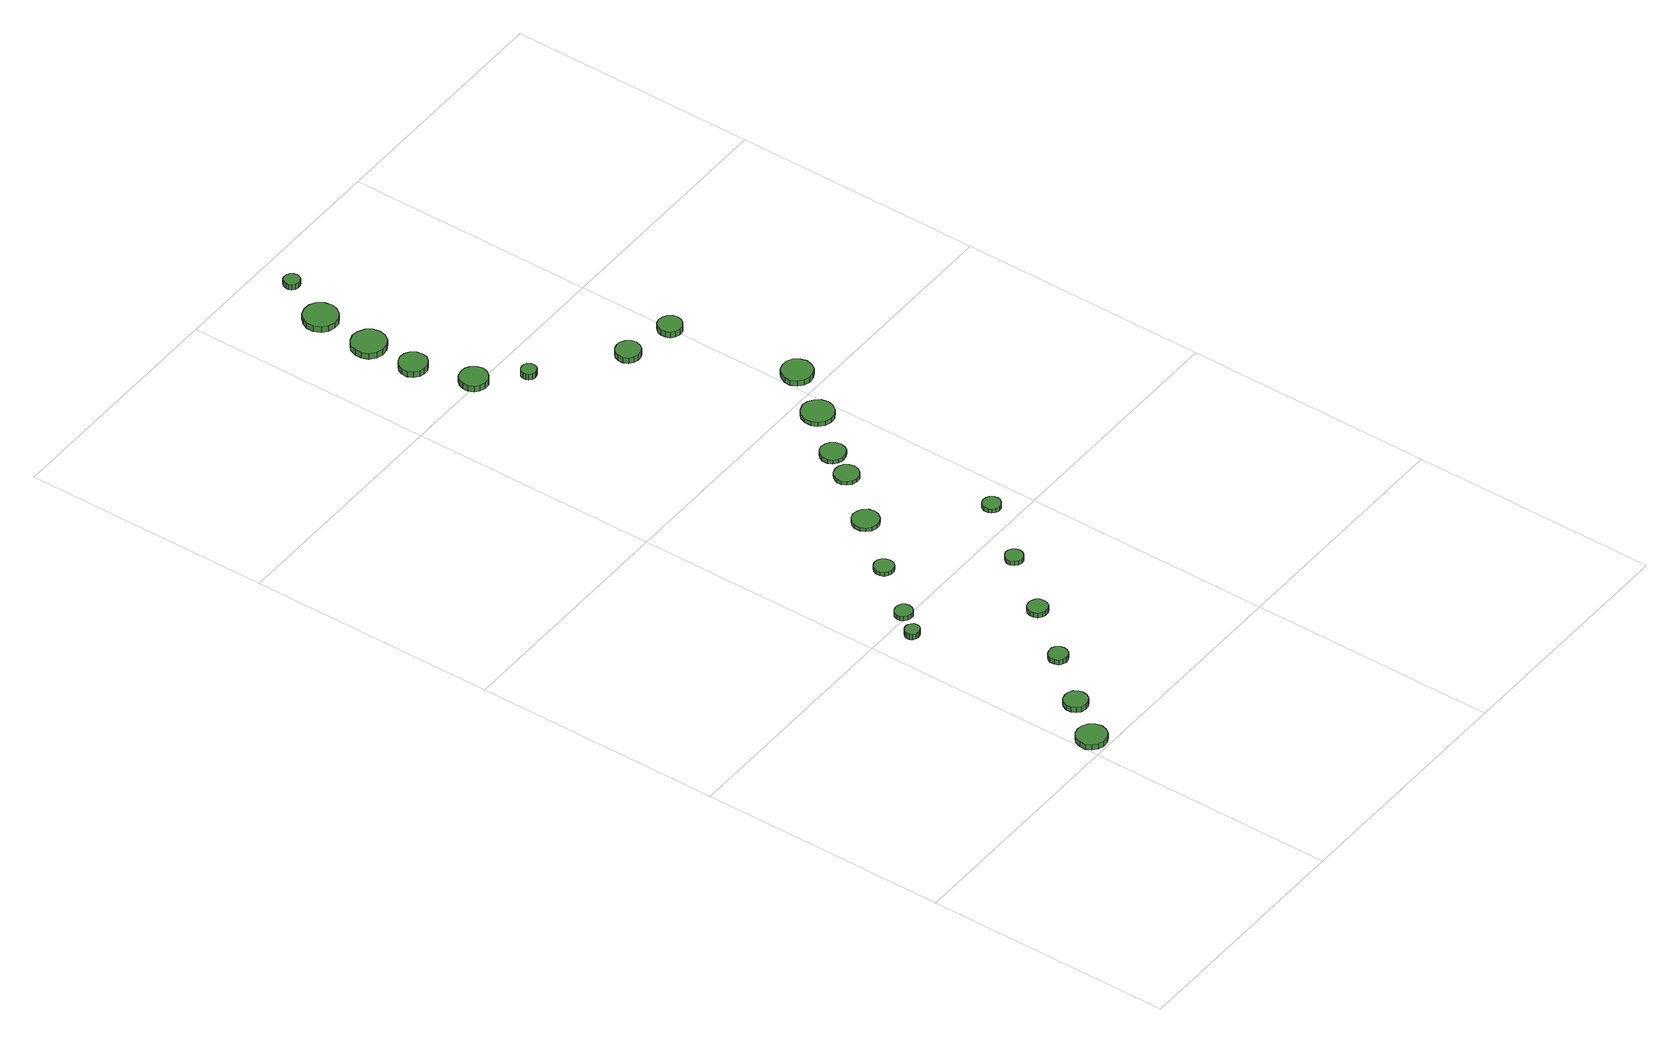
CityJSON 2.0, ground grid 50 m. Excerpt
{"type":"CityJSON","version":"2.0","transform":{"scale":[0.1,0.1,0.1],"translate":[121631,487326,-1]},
"CityObjects":{
"tree1":{"type":"SolitaryVegetationObject","attributes":{"function":"something"},"geometry":[{"type":"MultiSurface","lod":"1","boundaries":[[[0,1,2,3,4,5,6,7,8,9,10,11,12,13,14]],[[15,16,17,18,19,20,21,22,23,24,25,26,27,28,29]],[[0,29,28,1]],[[1,28,27,2]],[[2,27,26,3]],[[3,26,25,4]],[[4,25,24,5]],[[5,24,23,6]],[[6,23,22,7]],[[7,22,21,8]],[[8,21,20,9]],[[9,20,19,10]],[[10,19,18,11]],[[11,18,17,12]],[[12,17,16,13]],[[13,16,15,14]],[[14,15,29,0]]]}]},
"tree2":{"type":"SolitaryVegetationObject","attributes":{"function":"something"},"geometry":[{"type":"MultiSurface","lod":"1","boundaries":[[[30,31,32,33,34,35,36,37,38,39,40,41,42,43,44]],[[45,46,47,48,49,50,51,52,53,54,55,56,57,58,59]],[[30,59,58,31]],[[31,58,57,32]],[[32,57,56,33]],[[33,56,55,34]],[[34,55,54,35]],[[35,54,53,36]],[[36,53,52,37]],[[37,52,51,38]],[[38,51,50,39]],[[39,50,49,40]],[[40,49,48,41]],[[41,48,47,42]],[[42,47,46,43]],[[43,46,45,44]],[[44,45,59,30]]]}]},
"tree3":{"type":"SolitaryVegetationObject","attributes":{"function":"something"},"geometry":[{"type":"MultiSurface","lod":"1","boundaries":[[[60,61,62,63,64,65,66,67,68,69,70,71,72,73,74]],[[75,76,77,78,79,80,81,82,83,84,85,86,87,88,89]],[[60,89,88,61]],[[61,88,87,62]],[[62,87,86,63]],[[63,86,85,64]],[[64,85,84,65]],[[65,84,83,66]],[[66,83,82,67]],[[67,82,81,68]],[[68,81,80,69]],[[69,80,79,70]],[[70,79,78,71]],[[71,78,77,72]],[[72,77,76,73]],[[73,76,75,74]],[[74,75,89,60]]]}]},
"tree4":{"type":"SolitaryVegetationObject","attributes":{"function":"something"},"geometry":[{"type":"MultiSurface","lod":"1","boundaries":[[[90,91,92,93,94,95,96,97,98,99,100,101,102,103,104]],[[105,106,107,108,109,110,111,112,113,114,115,116,117,118,119]],[[90,119,118,91]],[[91,118,117,92]],[[92,117,116,93]],[[93,116,115,94]],[[94,115,114,95]],[[95,114,113,96]],[[96,113,112,97]],[[97,112,111,98]],[[98,111,110,99]],[[99,110,109,100]],[[100,109,108,101]],[[101,108,107,102]],[[102,107,106,103]],[[103,106,105,104]],[[104,105,119,90]]]}]},
"tree5":{"type":"SolitaryVegetationObject","attributes":{"function":"something"},"geometry":[{"type":"MultiSurface","lod":"1","boundaries":[[[120,121,122,123,124,125,126,127,128,129,130,131,132,133,134]],[[135,136,137,138,139,140,141,142,143,144,145,146,147,148,149]],[[120,149,148,121]],[[121,148,147,122]],[[122,147,146,123]],[[123,146,145,124]],[[124,145,144,125]],[[125,144,143,126]],[[126,143,142,127]],[[127,142,141,128]],[[128,141,140,129]],[[129,140,139,130]],[[130,139,138,131]],[[131,138,137,132]],[[132,137,136,133]],[[133,136,135,134]],[[134,135,149,120]]]}]},
"tree6":{"type":"SolitaryVegetationObject","attributes":{"function":"something"},"geometry":[{"type":"MultiSurface","lod":"1","boundaries":[[[150,151,152,153,154,155,156,157,158,159,160,161,162,163,164]],[[165,166,167,168,169,170,171,172,173,174,175,176,177,178,179]],[[150,179,178,151]],[[151,178,177,152]],[[152,177,176,153]],[[153,176,175,154]],[[154,175,174,155]],[[155,174,173,156]],[[156,173,172,157]],[[157,172,171,158]],[[158,171,170,159]],[[159,170,169,160]],[[160,169,168,161]],[[161,168,167,162]],[[162,167,166,163]],[[163,166,165,164]],[[164,165,179,150]]]}]},
"tree7":{"type":"SolitaryVegetationObject","attributes":{"function":"something"},"geometry":[{"type":"MultiSurface","lod":"1","boundaries":[[[180,181,182,183,184,185,186,187,188,189,190,191,192,193,194]],[[195,196,197,198,199,200,201,202,203,204,205,206,207,208,209]],[[180,209,208,181]],[[181,208,207,182]],[[182,207,206,183]],[[183,206,205,184]],[[184,205,204,185]],[[185,204,203,186]],[[186,203,202,187]],[[187,202,201,188]],[[188,201,200,189]],[[189,200,199,190]],[[190,199,198,191]],[[191,198,197,192]],[[192,197,196,193]],[[193,196,195,194]],[[194,195,209,180]]]}]},
"tree8":{"type":"SolitaryVegetationObject","attributes":{"function":"something"},"geometry":[{"type":"MultiSurface","lod":"1","boundaries":[[[210,211,212,213,214,215,216,217,218,219,220,221,222,223,224]],[[225,226,227,228,229,230,231,232,233,234,235,236,237,238,239]],[[210,239,238,211]],[[211,238,237,212]],[[212,237,236,213]],[[213,236,235,214]],[[214,235,234,215]],[[215,234,233,216]],[[216,233,232,217]],[[217,232,231,218]],[[218,231,230,219]],[[219,230,229,220]],[[220,229,228,221]],[[221,228,227,222]],[[222,227,226,223]],[[223,226,225,224]],[[224,225,239,210]]]}]},
"tree9":{"type":"SolitaryVegetationObject","attributes":{"function":"something"},"geometry":[{"type":"MultiSurface","lod":"1","boundaries":[[[240,241,242,243,244,245,246,247,248,249,250,251,252,253,254]],[[255,256,257,258,259,260,261,262,263,264,265,266,267,268,269]],[[240,269,268,241]],[[241,268,267,242]],[[242,267,266,243]],[[243,266,265,244]],[[244,265,264,245]],[[245,264,263,246]],[[246,263,262,247]],[[247,262,261,248]],[[248,261,260,249]],[[249,260,259,250]],[[250,259,258,251]],[[251,258,257,252]],[[252,257,256,253]],[[253,256,255,254]],[[254,255,269,240]]]}]},
"tree10":{"type":"SolitaryVegetationObject","attributes":{"function":"something"},"geometry":[{"type":"MultiSurface","lod":"1","boundaries":[[[270,271,272,273,274,275,276,277,278,279,280,281,282,283,284]],[[285,286,287,288,289,290,291,292,293,294,295,296,297,298,299]],[[270,299,298,271]],[[271,298,297,272]],[[272,297,296,273]],[[273,296,295,274]],[[274,295,294,275]],[[275,294,293,276]],[[276,293,292,277]],[[277,292,291,278]],[[278,291,290,279]],[[279,290,289,280]],[[280,289,288,281]],[[281,288,287,282]],[[282,287,286,283]],[[283,286,285,284]],[[284,285,299,270]]]}]},
"tree11":{"type":"SolitaryVegetationObject","attributes":{"function":"something"},"geometry":[{"type":"MultiSurface","lod":"1","boundaries":[[[300,301,302,303,304,305,306,307,308,309,310,311,312,313,314]],[[315,316,317,318,319,320,321,322,323,324,325,326,327,328,329]],[[300,329,328,301]],[[301,328,327,302]],[[302,327,326,303]],[[303,326,325,304]],[[304,325,324,305]],[[305,324,323,306]],[[306,323,322,307]],[[307,322,321,308]],[[308,321,320,309]],[[309,320,319,310]],[[310,319,318,311]],[[311,318,317,312]],[[312,317,316,313]],[[313,316,315,314]],[[314,315,329,300]]]}]},
"tree12":{"type":"SolitaryVegetationObject","attributes":{"function":"something"},"geometry":[{"type":"MultiSurface","lod":"1","boundaries":[[[330,331,332,333,334,335,336,337,338,339,340,341,342,343,344]],[[345,346,347,348,349,350,351,352,353,354,355,356,357,358,359]],[[330,359,358,331]],[[331,358,357,332]],[[332,357,356,333]],[[333,356,355,334]],[[334,355,354,335]],[[335,354,353,336]],[[336,353,352,337]],[[337,352,351,338]],[[338,351,350,339]],[[339,350,349,340]],[[340,349,348,341]],[[341,348,347,342]],[[342,347,346,343]],[[343,346,345,344]],[[344,345,359,330]]]}]},
"tree13":{"type":"SolitaryVegetationObject","attributes":{"function":"something"},"geometry":[{"type":"MultiSurface","lod":"1","boundaries":[[[360,361,362,363,364,365,366,367,368,369,370,371,372,373,374]],[[375,376,377,378,379,380,381,382,383,384,385,386,387,388,389]],[[360,389,388,361]],[[361,388,387,362]],[[362,387,386,363]],[[363,386,385,364]],[[364,385,384,365]],[[365,384,383,366]],[[366,383,382,367]],[[367,382,381,368]],[[368,381,380,369]],[[369,380,379,370]],[[370,379,378,371]],[[371,378,377,372]],[[372,377,376,373]],[[373,376,375,374]],[[374,375,389,360]]]}]},
"tree14":{"type":"SolitaryVegetationObject","attributes":{"function":"something"},"geometry":[{"type":"MultiSurface","lod":"1","boundaries":[[[390,391,392,393,394,395,396,397,398,399,400,401,402,403,404]],[[405,406,407,408,409,410,411,412,413,414,415,416,417,418,419]],[[390,419,418,391]],[[391,418,417,392]],[[392,417,416,393]],[[393,416,415,394]],[[394,415,414,395]],[[395,414,413,396]],[[396,413,412,397]],[[397,412,411,398]],[[398,411,410,399]],[[399,410,409,400]],[[400,409,408,401]],[[401,408,407,402]],[[402,407,406,403]],[[403,406,405,404]],[[404,405,419,390]]]}]},
"tree15":{"type":"SolitaryVegetationObject","attributes":{"function":"something"},"geometry":[{"type":"MultiSurface","lod":"1","boundaries":[[[420,421,422,423,424,425,426,427,428,429,430,431,432,433,434]],[[435,436,437,438,439,440,441,442,443,444,445,446,447,448,449]],[[420,449,448,421]],[[421,448,447,422]],[[422,447,446,423]],[[423,446,445,424]],[[424,445,444,425]],[[425,444,443,426]],[[426,443,442,427]],[[427,442,441,428]],[[428,441,440,429]],[[429,440,439,430]],[[430,439,438,431]],[[431,438,437,432]],[[432,437,436,433]],[[433,436,435,434]],[[434,435,449,420]]]}]},
"tree16":{"type":"SolitaryVegetationObject","attributes":{"function":"something"},"geometry":[{"type":"MultiSurface","lod":"1","boundaries":[[[450,451,452,453,454,455,456,457,458,459,460,461,462,463,464]],[[465,466,467,468,469,470,471,472,473,474,475,476,477,478,479]],[[450,479,478,451]],[[451,478,477,452]],[[452,477,476,453]],[[453,476,475,454]],[[454,475,474,455]],[[455,474,473,456]],[[456,473,472,457]],[[457,472,471,458]],[[458,471,470,459]],[[459,470,469,460]],[[460,469,468,461]],[[461,468,467,462]],[[462,467,466,463]],[[463,466,465,464]],[[464,465,479,450]]]}]},
"tree17":{"type":"SolitaryVegetationObject","attributes":{"function":"something"},"geometry":[{"type":"MultiSurface","lod":"1","boundaries":[[[480,481,482,483,484,485,486,487,488,489,490,491,492,493,494]],[[495,496,497,498,499,500,501,502,503,504,505,506,507,508,509]],[[480,509,508,481]],[[481,508,507,482]],[[482,507,506,483]],[[483,506,505,484]],[[484,505,504,485]],[[485,504,503,486]],[[486,503,502,487]],[[487,502,501,488]],[[488,501,500,489]],[[489,500,499,490]],[[490,499,498,491]],[[491,498,497,492]],[[492,497,496,493]],[[493,496,495,494]],[[494,495,509,480]]]}]},
"tree18":{"type":"SolitaryVegetationObject","attributes":{"function":"something"},"geometry":[{"type":"MultiSurface","lod":"1","boundaries":[[[510,511,512,513,514,515,516,517,518,519,520,521,522,523,524]],[[525,526,527,528,529,530,531,532,533,534,535,536,537,538,539]],[[510,539,538,511]],[[511,538,537,512]],[[512,537,536,513]],[[513,536,535,514]],[[514,535,534,515]],[[515,534,533,516]],[[516,533,532,517]],[[517,532,531,518]],[[518,531,530,519]],[[519,530,529,520]],[[520,529,528,521]],[[521,528,527,522]],[[522,527,526,523]],[[523,526,525,524]],[[524,525,539,510]]]}]},
"tree19":{"type":"SolitaryVegetationObject","attributes":{"function":"something"},"geometry":[{"type":"MultiSurface","lod":"1","boundaries":[[[540,541,542,543,544,545,546,547,548,549,550,551,552,553,554]],[[555,556,557,558,559,560,561,562,563,564,565,566,567,568,569]],[[540,569,568,541]],[[541,568,567,542]],[[542,567,566,543]],[[543,566,565,544]],[[544,565,564,545]],[[545,564,563,546]],[[546,563,562,547]],[[547,562,561,548]],[[548,561,560,549]],[[549,560,559,550]],[[550,559,558,551]],[[551,558,557,552]],[[552,557,556,553]],[[553,556,555,554]],[[554,555,569,540]]]}]},
"tree20":{"type":"SolitaryVegetationObject","attributes":{"function":"something"},"geometry":[{"type":"MultiSurface","lod":"1","boundaries":[[[570,571,572,573,574,575,576,577,578,579,580,581,582,583,584]],[[585,586,587,588,589,590,591,592,593,594,595,596,597,598,599]],[[570,599,598,571]],[[571,598,597,572]],[[572,597,596,573]],[[573,596,595,574]],[[574,595,594,575]],[[575,594,593,576]],[[576,593,592,577]],[[577,592,591,578]],[[578,591,590,579]],[[579,590,589,580]],[[580,589,588,581]],[[581,588,587,582]],[[582,587,586,583]],[[583,586,585,584]],[[584,585,599,570]]]}]},
"tree21":{"type":"SolitaryVegetationObject","attributes":{"function":"something"},"geometry":[{"type":"MultiSurface","lod":"1","boundaries":[[[600,601,602,603,604,605,606,607,608,609,610,611,612,613,614]],[[615,616,617,618,619,620,621,622,623,624,625,626,627,628,629]],[[600,629,628,601]],[[601,628,627,602]],[[602,627,626,603]],[[603,626,625,604]],[[604,625,624,605]],[[605,624,623,606]],[[606,623,622,607]],[[607,622,621,608]],[[608,621,620,609]],[[609,620,619,610]],[[610,619,618,611]],[[611,618,617,612]],[[612,617,616,613]],[[613,616,615,614]],[[614,615,629,600]]]}]},
"tree22":{"type":"SolitaryVegetationObject","attributes":{"function":"something"},"geometry":[{"type":"MultiSurface","lod":"1","boundaries":[[[630,631,632,633,634,635,636,637,638,639,640,641,642,643,644]],[[645,646,647,648,649,650,651,652,653,654,655,656,657,658,659]],[[630,659,658,631]],[[631,658,657,632]],[[632,657,656,633]],[[633,656,655,634]],[[634,655,654,635]],[[635,654,653,636]],[[636,653,652,637]],[[637,652,651,638]],[[638,651,650,639]],[[639,650,649,640]],[[640,649,648,641]],[[641,648,647,642]],[[642,647,646,643]],[[643,646,645,644]],[[644,645,659,630]]]}]}
},
"vertices":[
[60,33,18],[57,45,18],[50,55,18],[39,61,18],[27,63,18],[15,59,18],[6,51,18],[1,39,18],[1,27,18],[6,16,18],[15,8,18],[27,4,18],[39,5,18],[50,11,18],[57,21,18],[57,21,6],[50,11,6],[39,5,6],[27,4,6],[15,8,6],[6,16,6],[1,27,6],[1,39,6],[6,51,6],[15,59,6],[27,63,6],[39,61,6],[50,55,6],[57,45,6],[60,33,6],
[115,113,18],[113,122,18],[108,130,18],[99,135,18],[90,136,18],[80,133,18],[73,127,18],[69,118,18],[69,108,18],[73,99,18],[80,93,18],[90,90,18],[99,91,18],[108,96,18],[113,104,18],[113,104,6],[108,96,6],[99,91,6],[90,90,6],[80,93,6],[73,99,6],[69,108,6],[69,118,6],[73,127,6],[80,133,6],[90,136,6],[99,135,6],[108,130,6],[113,122,6],[115,113,6],
[88,463,21],[87,469,21],[83,473,21],[78,476,21],[72,477,21],[66,475,21],[61,471,21],[59,466,21],[59,459,21],[61,454,21],[66,450,21],[72,448,21],[78,449,21],[83,452,21],[87,457,21],[87,457,8],[83,452,8],[78,449,8],[72,448,8],[66,450,8],[61,454,8],[59,459,8],[59,466,8],[61,471,8],[66,475,8],[72,477,8],[78,476,8],[83,473,8],[87,469,8],[88,463,8],
[195,213,17],[194,220,17],[189,227,17],[182,231,17],[175,231,17],[167,229,17],[161,224,17],[158,217,17],[158,209,17],[161,201,17],[167,196,17],[175,194,17],[182,195,17],[189,199,17],[194,205,17],[194,205,6],[189,199,6],[182,195,6],[175,194,6],[167,196,6],[161,201,6],[158,209,6],[158,217,6],[161,224,6],[167,229,6],[175,231,6],[182,231,6],[189,227,6],[194,220,6],[195,213,6],
[126,507,18],[124,514,18],[120,520,18],[114,523,18],[107,524,18],[100,522,18],[94,517,18],[91,510,18],[91,503,18],[94,497,18],[100,492,18],[107,490,18],[114,490,18],[120,494,18],[124,500,18],[124,500,8],[120,494,8],[114,490,8],[107,490,8],[100,492,8],[94,497,8],[91,503,8],[91,510,8],[94,517,8],[100,522,8],[107,524,8],[114,523,8],[120,520,8],[124,514,8],[126,507,8],
[278,318,18],[277,326,18],[272,332,18],[265,336,18],[257,337,18],[249,335,18],[243,329,18],[240,322,18],[240,314,18],[243,306,18],[249,301,18],[257,298,18],[265,299,18],[272,303,18],[277,310,18],[277,310,7],[272,303,7],[265,299,7],[257,298,7],[249,301,7],[243,306,7],[240,314,7],[240,322,7],[243,329,7],[249,335,7],[257,337,7],[265,336,7],[272,332,7],[277,326,7],[278,318,7],
[206,608,18],[205,615,18],[200,622,18],[193,626,18],[185,627,18],[178,624,18],[172,619,18],[169,611,18],[169,604,18],[172,596,18],[178,591,18],[185,588,18],[193,589,18],[200,593,18],[205,600,18],[205,600,9],[200,593,9],[193,589,9],[185,588,9],[178,591,9],[172,596,9],[169,604,9],[169,611,9],[172,619,9],[178,624,9],[185,627,9],[193,626,9],[200,622,9],[205,615,9],[206,608,9],
[366,434,17],[364,441,17],[360,447,17],[354,451,17],[346,452,17],[339,449,17],[334,444,17],[331,438,17],[331,430,17],[334,424,17],[339,419,17],[346,416,17],[354,417,17],[360,421,17],[364,427,17],[364,427,8],[360,421,8],[354,417,8],[346,416,8],[339,419,8],[334,424,8],[331,430,8],[331,438,8],[334,444,8],[339,449,8],[346,452,8],[354,451,8],[360,447,8],[364,441,8],[366,434,8],
[299,709,18],[297,720,18],[290,729,18],[281,734,18],[270,736,18],[259,732,18],[251,725,18],[247,715,18],[247,704,18],[251,694,18],[259,686,18],[270,683,18],[281,684,18],[290,690,18],[297,699,18],[297,699,10],[290,690,10],[281,684,10],[270,683,10],[259,686,10],[251,694,10],[247,704,10],[247,715,10],[251,725,10],[259,732,10],[270,736,10],[281,734,10],[290,729,10],[297,720,10],[299,709,10],
[378,810,18],[376,820,18],[370,828,18],[362,833,18],[352,834,18],[342,831,18],[335,824,18],[330,815,18],[330,805,18],[335,796,18],[342,789,18],[352,786,18],[362,787,18],[370,792,18],[376,800,18],[376,800,10],[370,792,10],[362,787,10],[352,786,10],[342,789,10],[335,796,10],[330,805,10],[330,815,10],[335,824,10],[342,831,10],[352,834,10],[362,833,10],[370,828,10],[376,820,10],[378,810,10],
[458,550,18],[457,557,18],[452,564,18],[446,567,18],[438,568,18],[431,566,18],[426,561,18],[423,554,18],[423,546,18],[426,540,18],[431,535,18],[438,532,18],[446,533,18],[452,537,18],[457,543,18],[457,543,9],[452,537,9],[446,533,9],[438,532,9],[431,535,9],[426,540,9],[423,546,9],[423,554,9],[426,561,9],[431,566,9],[438,568,9],[446,567,9],[452,564,9],[457,557,9],[458,550,9],
[199,1506,25],[196,1517,25],[189,1526,25],[180,1532,25],[168,1533,25],[157,1530,25],[149,1522,25],[144,1511,25],[144,1500,25],[149,1489,25],[157,1482,25],[168,1478,25],[180,1479,25],[189,1485,25],[196,1494,25],[196,1494,12],[189,1485,12],[180,1479,12],[168,1478,12],[157,1482,12],[149,1489,12],[144,1500,12],[144,1511,12],[149,1522,12],[157,1530,12],[168,1533,12],[180,1532,12],[189,1526,12],[196,1517,12],[199,1506,12],
[168,1618,24],[166,1629,24],[159,1639,24],[149,1645,24],[137,1646,24],[127,1642,24],[118,1634,24],[113,1624,24],[113,1612,24],[118,1602,24],[127,1594,24],[137,1591,24],[149,1592,24],[159,1598,24],[166,1607,24],[166,1607,11],[159,1598,11],[149,1592,11],[137,1591,11],[127,1594,11],[118,1602,11],[113,1612,11],[113,1624,11],[118,1634,11],[127,1642,11],[137,1646,11],[149,1645,11],[159,1639,11],[166,1629,11],[168,1618,11],
[413,865,18],[411,876,18],[405,884,18],[396,889,18],[385,890,18],[376,887,18],[368,880,18],[364,871,18],[364,860,18],[368,851,18],[376,844,18],[385,841,18],[396,842,18],[405,847,18],[411,855,18],[411,855,9],[405,847,9],[396,842,9],[385,841,9],[376,844,9],[368,851,9],[364,860,9],[364,871,9],[368,880,9],[376,887,9],[385,890,9],[396,889,9],[405,884,9],[411,876,9],[413,865,9],
[171,1714,27],[168,1728,27],[160,1739,27],[147,1746,27],[133,1748,27],[120,1743,27],[109,1734,27],[104,1721,27],[104,1707,27],[109,1694,27],[120,1684,27],[133,1680,27],[147,1682,27],[160,1689,27],[168,1700,27],[168,1700,14],[160,1689,14],[147,1682,14],[133,1680,14],[120,1684,14],[109,1694,14],[104,1707,14],[104,1721,14],[109,1734,14],[120,1743,14],[133,1748,14],[147,1746,14],[160,1739,14],[168,1728,14],[171,1714,14],
[261,1437,25],[259,1443,25],[256,1448,25],[250,1452,25],[244,1452,25],[238,1450,25],[233,1446,25],[231,1440,25],[231,1434,25],[233,1428,25],[238,1424,25],[244,1422,25],[250,1423,25],[256,1426,25],[259,1431,25],[259,1431,12],[256,1426,12],[250,1423,12],[244,1422,12],[238,1424,12],[233,1428,12],[231,1434,12],[231,1440,12],[233,1446,12],[238,1450,12],[244,1452,12],[250,1452,12],[256,1448,12],[259,1443,12],[261,1437,12],
[181,1828,25],[178,1842,25],[170,1854,25],[158,1861,25],[144,1862,25],[130,1858,25],[120,1848,25],[114,1835,25],[114,1821,25],[120,1808,25],[130,1799,25],[144,1795,25],[158,1796,25],[170,1803,25],[178,1815,25],[178,1815,12],[170,1803,12],[158,1796,12],[144,1795,12],[130,1799,12],[120,1808,12],[114,1821,12],[114,1835,12],[120,1848,12],[130,1858,12],[144,1862,12],[158,1861,12],[170,1854,12],[178,1842,12],[181,1828,12],
[494,952,18],[491,965,18],[483,975,18],[472,982,18],[459,984,18],[446,979,18],[436,971,18],[431,958,18],[431,945,18],[436,933,18],[446,924,18],[459,920,18],[472,921,18],[483,928,18],[491,939,18],[491,939,9],[483,928,9],[472,921,9],[459,920,9],[446,924,9],[436,933,9],[431,945,9],[431,958,9],[436,971,9],[446,979,9],[459,984,9],[472,982,9],[483,975,9],[491,965,9],[494,952,9],
[213,1928,24],[211,1935,24],[208,1940,24],[202,1943,24],[195,1944,24],[189,1942,24],[184,1937,24],[182,1931,24],[182,1925,24],[184,1919,24],[189,1915,24],[195,1913,24],[202,1913,24],[208,1916,24],[211,1922,24],[211,1922,12],[208,1916,12],[202,1913,12],[195,1913,12],[189,1915,12],[184,1919,12],[182,1925,12],[182,1931,12],[184,1937,12],[189,1942,12],[195,1944,12],[202,1943,12],[208,1940,12],[211,1935,12],[213,1928,12],
[420,1324,24],[417,1334,24],[411,1342,24],[403,1347,24],[393,1348,24],[383,1345,24],[375,1338,24],[371,1329,24],[371,1319,24],[375,1309,24],[383,1303,24],[393,1300,24],[403,1301,24],[411,1306,24],[417,1314,24],[417,1314,11],[411,1306,11],[403,1301,11],[393,1300,11],[383,1303,11],[375,1309,11],[371,1319,11],[371,1329,11],[375,1338,11],[383,1345,11],[393,1348,11],[403,1347,11],[411,1342,11],[417,1334,11],[420,1324,11],
[560,1046,21],[557,1058,21],[550,1069,21],[539,1075,21],[526,1076,21],[514,1072,21],[505,1064,21],[499,1052,21],[499,1039,21],[505,1028,21],[514,1019,21],[526,1015,21],[539,1017,21],[550,1023,21],[557,1033,21],[557,1033,9],[550,1023,9],[539,1017,9],[526,1015,9],[514,1019,9],[505,1028,9],[499,1039,9],[499,1052,9],[505,1064,9],[514,1072,9],[526,1076,9],[539,1075,9],[550,1069,9],[557,1058,9],[560,1046,9],
[520,1304,23],[518,1314,23],[512,1322,23],[504,1326,23],[494,1328,23],[485,1325,23],[477,1318,23],[474,1309,23],[474,1299,23],[477,1290,23],[485,1284,23],[494,1281,23],[504,1282,23],[512,1287,23],[518,1295,23],[518,1295,10],[512,1287,10],[504,1282,10],[494,1281,10],[485,1284,10],[477,1290,10],[474,1299,10],[474,1309,10],[477,1318,10],[485,1325,10],[494,1328,10],[504,1326,10],[512,1322,10],[518,1314,10],[520,1304,10]
]}
